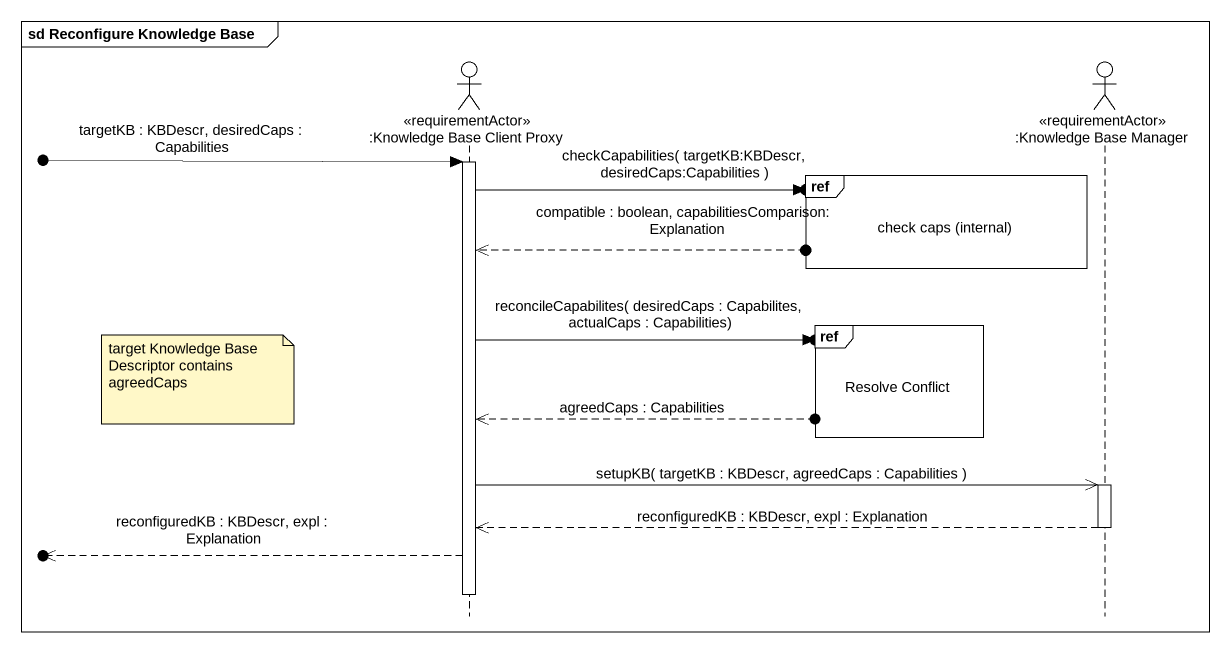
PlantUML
@startuml
mainframe sd Reconfigure Knowledge Base
hide footbox
actor ":Knowledge Base Client Proxy" as Knowledge_Base_Client_Proxy <<requirementActor>>
actor ":Knowledge Base Manager" as Knowledge_Base_Manager <<requirementActor>>

[o-> Knowledge_Base_Client_Proxy : targetKB : KBDescr, desiredCaps : Capabilities
activate Knowledge_Base_Client_Proxy
ref over Knowledge_Base_Manager : check caps (internal)
Knowledge_Base_Client_Proxy ->o] : checkCapabilities( targetKB:KBDescr, desiredCaps:Capabilities )
Knowledge_Base_Client_Proxy <<--o] : compatible : boolean, capabilitiesComparison: Explanation
ref over Knowledge_Base_Manager : Resolve Conflict
Knowledge_Base_Client_Proxy ->o] : reconcileCapabilites( desiredCaps : Capabilites, actualCaps : Capabilities)
note left of Knowledge_Base_Client_Proxy : target Knowledge Base Descriptor contains agreedCaps
Knowledge_Base_Client_Proxy <<--o] : agreedCaps : Capabilities
Knowledge_Base_Client_Proxy ->> Knowledge_Base_Manager : setupKB( targetKB : KBDescr, agreedCaps : Capabilities )
activate Knowledge_Base_Manager
Knowledge_Base_Manager -->> Knowledge_Base_Client_Proxy : reconfiguredKB : KBDescr, expl : Explanation
deactivate Knowledge_Base_Manager
[o<<-- Knowledge_Base_Client_Proxy : reconfiguredKB : KBDescr, expl : Explanation
deactivate Knowledge_Base_Client_Proxy
@enduml
